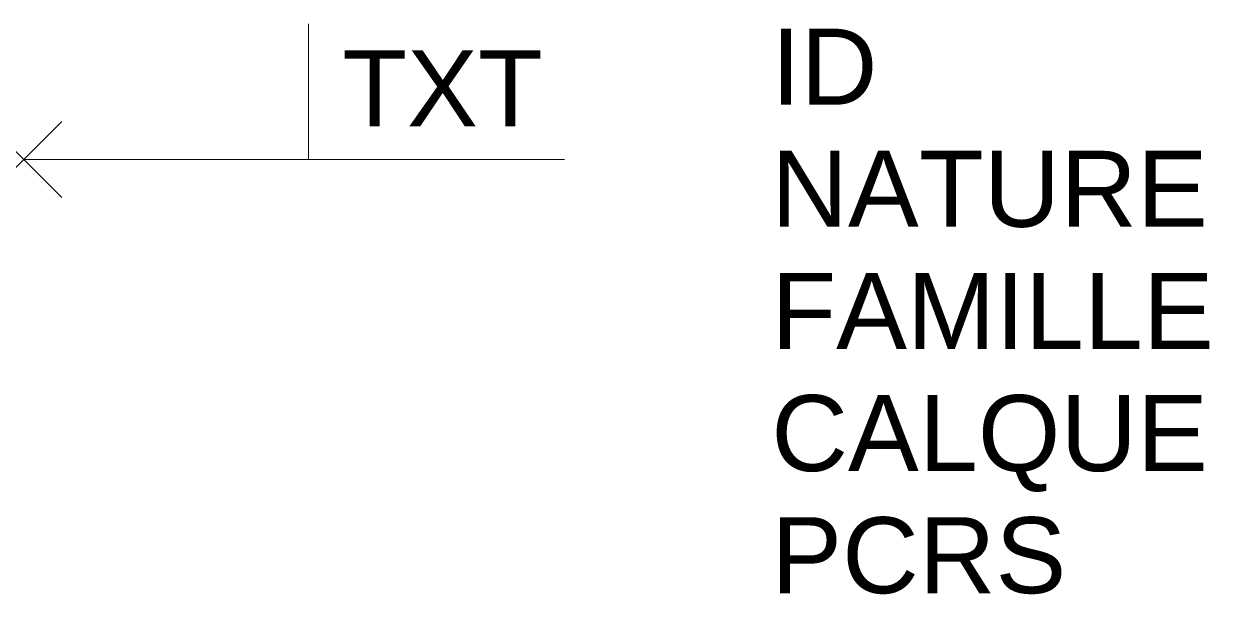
# Model space of a CAD drawing. Header units: metres. Extents: x 0 to 3.12, y -1.14 to 0.36.
import ezdxf

# ---------------------------------------------------------------- set-up
doc = ezdxf.new("R2010")
doc.units = ezdxf.units.M
doc.header["$PDMODE"] = 3
doc.header["$PDSIZE"] = 0.1
doc.linetypes.add('Socle_Continu', pattern=[2.5, 2.5, 0])
doc.layers.add('EAUUS_SCI', color=7, linetype='Socle_Continu', lineweight=13, true_color=0x7f3f00)
doc.styles.get("Standard").update_dxf_attribs({"font": 'arial.ttf'})

msp = doc.modelspace()

# ---------------------------------------------------------------- linework, layer by layer
at = {"layer": 'EAUUS_SCI', "linetype": 'Socle_Continu'}
msp.add_line((0.7493, 0), (0, 0), dxfattribs=at)
at = {"layer": 'EAUUS_SCI', "linetype": 'Socle_Continu', "flags": 128}
msp.add_lwpolyline([(1.4224, 0), (0.7493, 0), (0.7493, 0.357)], dxfattribs=at)
at = {"layer": 'EAUUS_SCI', "linetype": 'Socle_Continu'}
msp.add_point((0, 0), dxfattribs=at)

# ---------------------------------------------------------------- texts
at = {"layer": 'EAUUS_SCI', "linetype": 'Socle_Continu', "flags": 9}
for tag, p, s in [('ID', (1.9669, 0.144), 'CP_0171'), ('NATURE', (1.9669, -0.1773), 'Texte libre'), ('FAMILLE', (1.9669, -0.4986), 'Eau usée'), ('CALQUE', (1.9669, -0.8199), 'EAUUS_SCI'), ('PCRS', (1.9669, -1.1412), 'HabillageTexte')]:
    msp.add_attdef(tag, p, s, height=0.2, dxfattribs=at)
at = {"layer": 'EAUUS_SCI', "linetype": 'Socle_Continu'}
msp.add_attdef('TXT', (0.8379, 0.0874), 'Texte libre, toutes informations utiles', height=0.2, dxfattribs=at)

doc.saveas('drawing.dxf')
